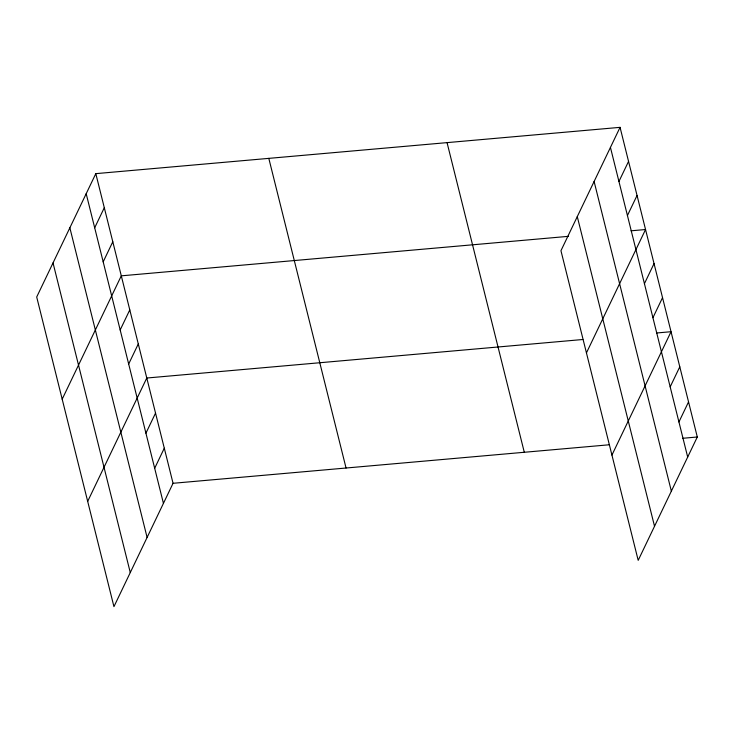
<?xml version="1.0" encoding="UTF-8"?>
<svg xmlns="http://www.w3.org/2000/svg" width="734" height="734" viewBox="0 0 734 734"><rect width="100%" height="100%" fill="white"/><g stroke="black" fill="none" stroke-linecap="round" stroke-linejoin="round"><path stroke-width="1.1" d="M95.805 173.646L36.7 297.004L113.944 606.651L173.05 483.293L95.805 173.646L620.056 127.349L697.3 436.996L638.195 560.354L560.95 250.707L620.056 127.349M94.686 227.779L104.301 207.713M103.182 261.836L112.797 241.77M62.188 399.186L121.293 275.837L568.529 236.33M120.174 329.961L129.79 309.895M128.67 364.018L138.286 343.952M87.685 501.368L146.782 378.019L582.86 339.503M145.928 433.17L155.535 413.114M154.681 468.264L164.288 448.199M618.936 181.472L628.552 161.407M627.432 215.53L637.048 195.473M586.448 352.889L645.544 229.531L631.038 230.815M644.434 283.654L654.04 263.589M652.93 317.721L662.536 297.655M611.936 455.071L671.041 331.713L656.526 332.997M670.179 386.873L679.794 366.807M678.932 421.967L688.547 401.902M173.05 483.293L609.128 444.786M682.794 438.281L697.3 436.996M610.44 147.415L687.685 457.062M594.109 181.5L671.353 491.147M577.282 216.622L654.526 526.26M447.052 142.625L524.296 452.272M268.809 158.37L346.053 468.017M86.19 193.712L163.434 503.359M69.858 227.797L147.103 537.444M53.031 262.919L130.276 572.566"/></g></svg>
